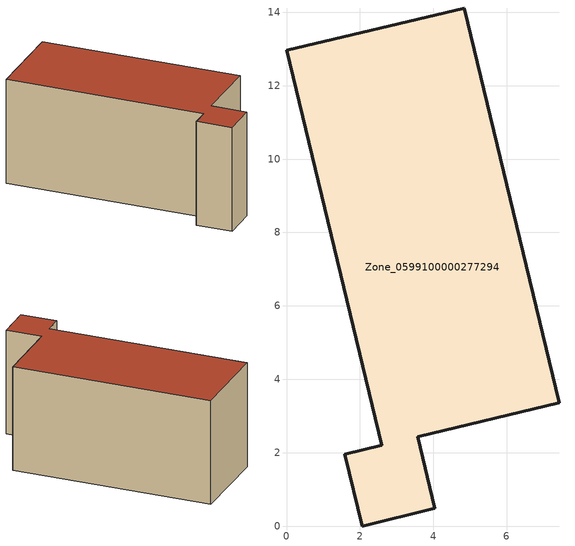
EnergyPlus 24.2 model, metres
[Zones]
Zone_0599100000277294
 floor ground (C_G): 1.59,1.96 2.59,2.2 0,12.97 4.84,14.12 7.44,3.36 3.58,2.44 4.04,0.49 2.06,0 z0
 wall outside (C_F): 2.59,2.2 1.59,1.96 2.06,0 4.04,0.49 3.58,2.44 7.44,3.36 4.84,14.12 0,12.97 2.59,2.2 z0:5.95
 roof outside (C_R): 4.84,14.12 0,12.97 2.59,2.2 1.59,1.96 2.06,0 4.04,0.49 3.58,2.44 7.44,3.36 z5.95
[BUILDING]
Pand.0599100000277294: North Axis=0; Terrain=City; Loads Convergence Tolerance Value=0.04; Temperature Convergence Tolerance Value=0.4; Solar Distribution=FullExterior; Maximum Number of Warmup Days=25; Minimum Number of Warmup Days=1
[Site:Location]
Rotterdam.The.Hague.AP_ZH_NLD Design_Conditions: Latitude=51.96; Longitude=4.45; Time Zone=1; Elevation=-4.5
[SITE:GROUNDTEMPERATURE:BUILDINGSURFACE]
18, 18, 18, 18, 18, 18, 18, 18, 18, 18, 18, 18
[MATERIAL] Thermal Absorptance=0.9; Solar Absorptance=0.7; Visible Absorptance=0.7
Name | Roughness | Thickness | Conductivity | Density | Specific Heat
G.TC.1975-1991 | MediumSmooth | 0.15 | 0.288461 | 540 | 1210
F.TC.1975-1991 | Rough | 0.3 | 0.230769 | 1920 | 840
R.TC.1975-1991 | MediumRough | 0.2 | 0.153846 | 1500 | 1000
[CONSTRUCTION]
C_G: G.TC.1975-1991
C_F: F.TC.1975-1991
C_R: R.TC.1975-1991
[ZONE]
Zone_0599100000277294: Type=1; Multiplier=1; Ceiling Height=Autocalculate; Volume=Autocalculate; Floor Area=autocalculate; Part of Total Floor Area=Yes
[ZONEINFILTRATION:DESIGNFLOWRATE]
Infil_Zone_0599100000277294: Zone or ZoneList or Space or SpaceList=Zone_0599100000277294; Schedule=AlwaysOn; Design Flow Rate Calculation Method=Flow/Area; Flow Rate per Floor Area=0.003; Constant Term Coefficient=1; Temperature Term Coefficient=0; Velocity Term Coefficient=0; Velocity Squared Term Coefficient=0
[HVACTEMPLATE:ZONE:IDEALLOADSAIRSYSTEM]
Zone_0599100000277294: Maximum Heating Supply Air Temperature=50; Minimum Cooling Supply Air Temperature=13; Maximum Heating Supply Air Humidity Ratio=0.0156; Minimum Cooling Supply Air Humidity Ratio=0.0077; Heating Limit=NoLimit; Cooling Limit=NoLimit; Dehumidification Control Type=ConstantSensibleHeatRatio; Cooling Sensible Heat Ratio=0.7; Dehumidification Setpoint=60; Humidification Control Type=None; Humidification Setpoint=30; Outdoor Air Method=None; Outdoor Air Flow Rate per Person=0.00944; Outdoor Air Flow Rate per Zone Floor Area=0; Outdoor Air Flow Rate per Zone=0; Demand Controlled Ventilation Type=None; Outdoor Air Economizer Type=NoEconomizer; Heat Recovery Type=None; Sensible Heat Recovery Effectiveness=0.7; Latent Heat Recovery Effectiveness=0.65
[ZONECONTROL:THERMOSTAT]
ThermostatControl_Zone_0599100000277294: Zone or ZoneList=Zone_0599100000277294; Control Type Schedule=DualSetpointControlType; Control 1=Thermostat_Zone_0599100000277294; Temperature Difference Between Cutout And Setpoint=0
[THERMOSTATSETPOINT:DUALSETPOINT]
Thermostat_Zone_0599100000277294: Heating Setpoint Temperature Schedule=HeatingSetpoint_Zone_0599100000277294; Cooling Setpoint Temperature Schedule=CoolingSetpoint_Zone_0599100000277294
[SCHEDULE:COMPACT]
HeatingSetpoint_Zone_0599100000277294: Through: 12/31, For: AllDays, Until: 24:00, 21
CoolingSetpoint_Zone_0599100000277294: Through: 12/31, For: AllDays, Until: 24:00, 24
DualSetpointControlType: Through: 12/31, For: AllDays, Until: 24:00, 4
AlwaysOn: Through: 12/31, For: AllDays, Until: 24:00, 1
